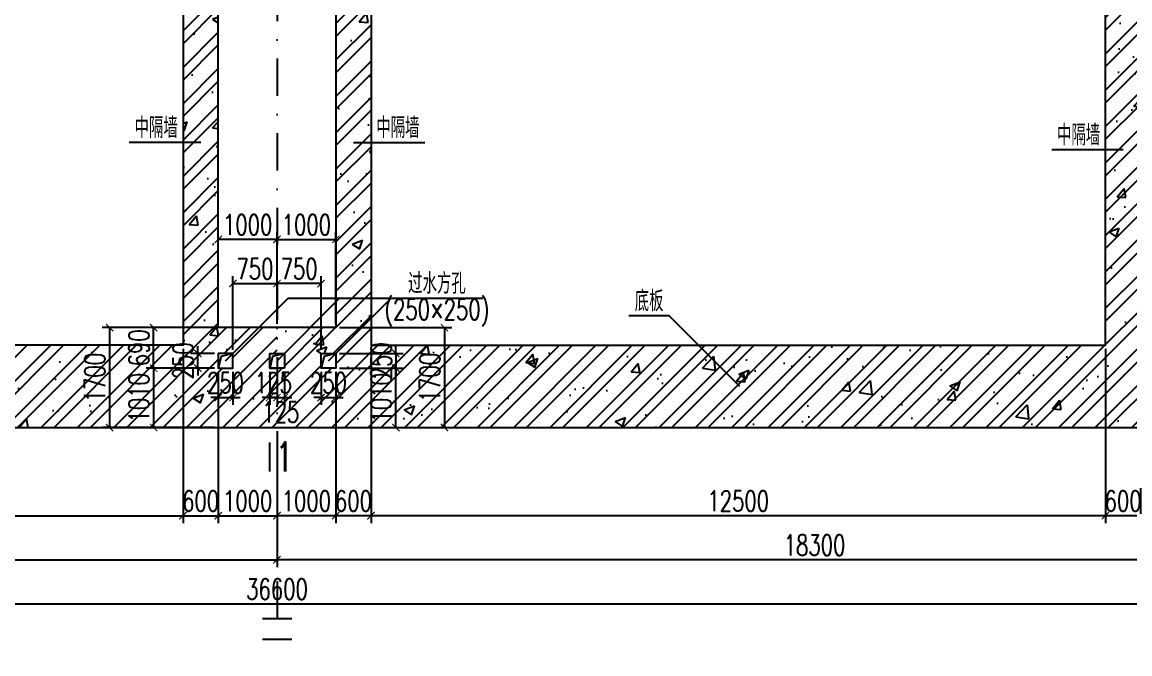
# Model space of a CAD drawing. Extents: x 319019 to 378719, y 703710 to 745710.
# Drawn here: x 345281 to 364135, y 723960 to 734706 of the extents above; entities that cross this region are included whole.
import ezdxf

# ---------------------------------------------------------------- set-up
doc = ezdxf.new("R2010")
doc.units = 0
doc.header["$LTSCALE"] = 50
doc.header["$MEASUREMENT"] = 0
doc.linetypes.add('DASHDOT', pattern=[25.4, 12.7, -6.35, 0, -6.35])
doc.layers.get('0').update_dxf_attribs({"linetype": 'CONTINUOUS'})
doc.layers.get('Defpoints').update_dxf_attribs({"linetype": 'CONTINUOUS'})
for name, color, linetype in [('01 标  注', 1, 'CONTINUOUS'), ('01 轴  线', 1, 'DASHDOT'), ('02 结  构', 5, 'CONTINUOUS'), ('zxz 01 标  注', 1, 'CONTINUOUS'), ('zxz 02 结  构', 5, 'CONTINUOUS'), ('填充', 8, 'CONTINUOUS')]:
    doc.layers.add(name, color=color, linetype=linetype)
doc.styles.get("Standard").update_dxf_attribs({"font": 'txt1.shx', "width": 0.7, "bigfont": 'hztxt.shx'})
doc.dimstyles.new('1：100', dxfattribs={"dimscale": 100, "dimtxt": 3.5, "dimasz": 1.25, "dimexe": 1.25, "dimexo": 0.625, "dimgap": 0.75, "dimtad": 1, "dimdsep": 46, "dimtxsty": 'Standard', "dimblk": 'ARCHTICK', "dimcen": 2.5, "dimclrt": 256, "dimadec": 0, "dimazin": 0, "dimtfac": 1, "dimtix": 1, "dimtmove": 0, "dimatfit": 3, "dimfxl": 0, "dimarcsym": 0})

# ---------------------------------------------------------------- blocks, each defined once
blk = doc.blocks.new('_ArchTick')
at = {"color": 0, "linetype": 'ByBlock', "const_width": 0.15}
blk.add_lwpolyline([(-0.5, -0.5), (0.5, 0.5)], dxfattribs=at)
blk = doc.blocks.new('*D121')
at = {"layer": '01 标  注', "color": 0, "lineweight": -2}
for p, q in [((335519, 729147), (335519, 726185)), ((348019, 729147), (348019, 726185)), ((335519, 726310), (348019, 726310))]:
    blk.add_line(p, q, dxfattribs=at)
at = {"layer": 'Defpoints', "color": 0}
for p in [(335519, 729210), (348019, 729210), (348019, 726310)]:
    blk.add_point(p, dxfattribs=at)
at = {"layer": '01 标  注', "color": 0, "lineweight": -2, "xscale": 125, "yscale": 125, "zscale": 125, "rotation": 180}
blk.add_blockref('_ArchTick', (335519, 726310), dxfattribs=at)
at = {"layer": '01 标  注', "color": 0, "lineweight": -2, "xscale": 125, "yscale": 125, "zscale": 125}
blk.add_blockref('_ArchTick', (348019, 726310), dxfattribs=at)
at = {"layer": '01 标  注', "insert": (341769, 726560), "char_height": 350, "attachment_point": 5}
blk.add_mtext('12500', dxfattribs=at)
blk = doc.blocks.new('*D122')
at = {"layer": '01 标  注', "color": 0, "lineweight": -2}
for p, q in [((348019, 729147), (348019, 726185)), ((348619, 728757), (348619, 726185)), ((348019, 726310), (348619, 726310))]:
    blk.add_line(p, q, dxfattribs=at)
at = {"layer": 'Defpoints', "color": 0}
for p in [(348019, 729210), (348619, 728820), (348619, 726310)]:
    blk.add_point(p, dxfattribs=at)
at = {"layer": '01 标  注', "color": 0, "lineweight": -2, "xscale": 125, "yscale": 125, "zscale": 125, "rotation": 180}
blk.add_blockref('_ArchTick', (348019, 726310), dxfattribs=at)
at = {"layer": '01 标  注', "color": 0, "lineweight": -2, "xscale": 125, "yscale": 125, "zscale": 125}
blk.add_blockref('_ArchTick', (348619, 726310), dxfattribs=at)
at = {"layer": '01 标  注', "insert": (348319, 726560), "char_height": 350, "attachment_point": 5}
blk.add_mtext('600', dxfattribs=at)
blk = doc.blocks.new('*D123')
at = {"layer": '01 标  注', "color": 0, "lineweight": -2}
for p, q in [((348619, 728757), (348619, 726185)), ((349619, 727747), (349619, 726185)), ((348619, 726310), (349619, 726310))]:
    blk.add_line(p, q, dxfattribs=at)
at = {"layer": 'Defpoints', "color": 0}
for p in [(348619, 728820), (349619, 727810), (349619, 726310)]:
    blk.add_point(p, dxfattribs=at)
at = {"layer": '01 标  注', "color": 0, "lineweight": -2, "xscale": 125, "yscale": 125, "zscale": 125, "rotation": 180}
blk.add_blockref('_ArchTick', (348619, 726310), dxfattribs=at)
at = {"layer": '01 标  注', "color": 0, "lineweight": -2, "xscale": 125, "yscale": 125, "zscale": 125}
blk.add_blockref('_ArchTick', (349619, 726310), dxfattribs=at)
at = {"layer": '01 标  注', "insert": (349119, 726560), "char_height": 350, "attachment_point": 5}
blk.add_mtext('1000', dxfattribs=at)
blk = doc.blocks.new('*D86')
at = {"layer": '01 标  注', "color": 0, "lineweight": -2}
for p, q in [((331319, 728347), (331319, 724685)), ((367919, 727901), (367919, 724685)), ((331319, 724810), (367919, 724810))]:
    blk.add_line(p, q, dxfattribs=at)
at = {"layer": 'Defpoints', "color": 0}
for p in [(331319, 728410), (367919, 727963), (367919, 724810)]:
    blk.add_point(p, dxfattribs=at)
at = {"layer": '01 标  注', "color": 0, "lineweight": -2, "xscale": 125, "yscale": 125, "zscale": 125, "rotation": 180}
blk.add_blockref('_ArchTick', (331319, 724810), dxfattribs=at)
at = {"layer": '01 标  注', "color": 0, "lineweight": -2, "xscale": 125, "yscale": 125, "zscale": 125}
blk.add_blockref('_ArchTick', (367919, 724810), dxfattribs=at)
at = {"layer": '01 标  注', "insert": (349619, 725060), "char_height": 350, "attachment_point": 5}
blk.add_mtext('36600', dxfattribs=at)
blk = doc.blocks.new('*D129')
at = {"layer": '01 标  注', "color": 0, "lineweight": -2}
for p, q in [((363719, 729147), (363719, 726185)), ((364319, 729147), (364319, 726185)), ((364319, 726310), (363719, 726310))]:
    blk.add_line(p, q, dxfattribs=at)
at = {"layer": 'Defpoints', "color": 0}
for p in [(363719, 729210), (364319, 729210), (363719, 726310)]:
    blk.add_point(p, dxfattribs=at)
at = {"layer": '01 标  注', "color": 0, "lineweight": -2, "xscale": 125, "yscale": 125, "zscale": 125, "rotation": 180}
blk.add_blockref('_ArchTick', (363719, 726310), dxfattribs=at)
at = {"layer": '01 标  注', "color": 0, "lineweight": -2, "xscale": 125, "yscale": 125, "zscale": 125}
blk.add_blockref('_ArchTick', (364319, 726310), dxfattribs=at)
at = {"layer": '01 标  注', "insert": (364019, 726560), "char_height": 350, "attachment_point": 5}
blk.add_mtext('600', dxfattribs=at)
blk = doc.blocks.new('*D94')
at = {"layer": '01 标  注', "color": 0, "lineweight": -2}
for p, q in [((367919, 728347), (367919, 725435)), ((349619, 727747), (349619, 725435)), ((367919, 725560), (349619, 725560))]:
    blk.add_line(p, q, dxfattribs=at)
at = {"layer": 'Defpoints', "color": 0}
for p in [(367919, 728410), (349619, 727810), (349619, 725560)]:
    blk.add_point(p, dxfattribs=at)
at = {"layer": '01 标  注', "color": 0, "lineweight": -2, "xscale": 125, "yscale": 125, "zscale": 125, "rotation": 180}
blk.add_blockref('_ArchTick', (349619, 725560), dxfattribs=at)
at = {"layer": '01 标  注', "color": 0, "lineweight": -2, "xscale": 125, "yscale": 125, "zscale": 125}
blk.add_blockref('_ArchTick', (367919, 725560), dxfattribs=at)
at = {"layer": '01 标  注', "insert": (358769, 725810), "char_height": 350, "attachment_point": 5}
blk.add_mtext('18300', dxfattribs=at)
blk = doc.blocks.new('*D98')
at = {"layer": '01 标  注', "color": 0, "lineweight": -2}
for p, q in [((331319, 728347), (331319, 725435)), ((349619, 727747), (349619, 725435)), ((331319, 725560), (349619, 725560))]:
    blk.add_line(p, q, dxfattribs=at)
at = {"layer": 'Defpoints', "color": 0}
for p in [(331319, 728410), (349619, 727810), (349619, 725560)]:
    blk.add_point(p, dxfattribs=at)
at = {"layer": '01 标  注', "color": 0, "lineweight": -2, "xscale": 125, "yscale": 125, "zscale": 125, "rotation": 180}
blk.add_blockref('_ArchTick', (331319, 725560), dxfattribs=at)
at = {"layer": '01 标  注', "color": 0, "lineweight": -2, "xscale": 125, "yscale": 125, "zscale": 125}
blk.add_blockref('_ArchTick', (349619, 725560), dxfattribs=at)
at = {"layer": '01 标  注', "insert": (340469, 725810), "char_height": 350, "attachment_point": 5}
blk.add_mtext('18300', dxfattribs=at)
blk = doc.blocks.new('*D133')
at = {"layer": '01 标  注', "color": 0, "lineweight": -2}
for p, q in [((348269, 729070), (348269, 729195)), ((348557, 729070), (348144, 729070)), ((348269, 728820), (348269, 729070)), ((348557, 728820), (348144, 728820)), ((348269, 728820), (348269, 728695))]:
    blk.add_line(p, q, dxfattribs=at)
at = {"layer": 'Defpoints', "color": 0}
for p in [(348269, 729070), (348619, 729070), (348619, 728820)]:
    blk.add_point(p, dxfattribs=at)
at = {"layer": '01 标  注', "color": 0, "lineweight": -2, "xscale": 125, "yscale": 125, "zscale": 125}
for p, rotation in [((348269, 729070), 270), ((348269, 728820), 90)]:
    blk.add_blockref('_ArchTick', p, dxfattribs=dict(at, rotation=rotation))
at = {"layer": '01 标  注', "insert": (348019, 728945), "char_height": 350, "attachment_point": 5, "rotation": 90}
blk.add_mtext('250', dxfattribs=at)
blk = doc.blocks.new('*D134')
at = {"layer": '01 标  注', "color": 0, "lineweight": -2}
for p, q in [((351642, 729070), (351642, 729195)), ((350682, 729070), (351767, 729070)), ((351642, 729070), (351642, 728820)), ((350682, 728820), (351767, 728820)), ((351642, 728820), (351642, 728695))]:
    blk.add_line(p, q, dxfattribs=at)
at = {"layer": 'Defpoints', "color": 0}
for p in [(350619, 729070), (350619, 728820), (351642, 728820)]:
    blk.add_point(p, dxfattribs=at)
at = {"layer": '01 标  注', "color": 0, "lineweight": -2, "xscale": 125, "yscale": 125, "zscale": 125}
for p, rotation in [((351642, 729070), 270), ((351642, 728820), 90)]:
    blk.add_blockref('_ArchTick', p, dxfattribs=dict(at, rotation=rotation))
at = {"layer": '01 标  注', "insert": (351392, 728945), "char_height": 350, "attachment_point": 5, "rotation": 90}
blk.add_mtext('250', dxfattribs=at)
blk = doc.blocks.new('*D135')
at = {"layer": '01 标  注', "color": 0, "lineweight": -2}
for p, q in [((348619, 728757), (348619, 728195)), ((348869, 728757), (348869, 728195)), ((348619, 728320), (348494, 728320)), ((348619, 728320), (348869, 728320)), ((348869, 728320), (348994, 728320))]:
    blk.add_line(p, q, dxfattribs=at)
at = {"layer": 'Defpoints', "color": 0}
for p in [(348619, 728820), (348869, 728820), (348869, 728320)]:
    blk.add_point(p, dxfattribs=at)
at = {"layer": '01 标  注', "color": 0, "lineweight": -2, "xscale": 125, "yscale": 125, "zscale": 125}
blk.add_blockref('_ArchTick', (348619, 728320), dxfattribs=at)
at = {"layer": '01 标  注', "color": 0, "lineweight": -2, "xscale": 125, "yscale": 125, "zscale": 125, "rotation": 180}
blk.add_blockref('_ArchTick', (348869, 728320), dxfattribs=at)
at = {"layer": '01 标  注', "insert": (348744, 728570), "char_height": 350, "attachment_point": 5}
blk.add_mtext('250', dxfattribs=at)
blk = doc.blocks.new('*D136')
at = {"layer": '01 标  注', "color": 0, "lineweight": -2}
for p, q in [((349494, 728757), (349494, 728195)), ((349619, 728757), (349619, 728195)), ((349494, 728320), (349369, 728320)), ((349494, 728320), (349619, 728320)), ((349619, 728320), (349744, 728320))]:
    blk.add_line(p, q, dxfattribs=at)
at = {"layer": 'Defpoints', "color": 0}
for p in [(349494, 728820), (349619, 728820), (349619, 728320)]:
    blk.add_point(p, dxfattribs=at)
at = {"layer": '01 标  注', "color": 0, "lineweight": -2, "xscale": 125, "yscale": 125, "zscale": 125}
blk.add_blockref('_ArchTick', (349494, 728320), dxfattribs=at)
at = {"layer": '01 标  注', "color": 0, "lineweight": -2, "xscale": 125, "yscale": 125, "zscale": 125, "rotation": 180}
blk.add_blockref('_ArchTick', (349619, 728320), dxfattribs=at)
at = {"layer": '01 标  注', "insert": (349557, 728570), "char_height": 350, "attachment_point": 5}
blk.add_mtext('125', dxfattribs=at)
blk = doc.blocks.new('*D137')
at = {"layer": '01 标  注', "color": 0, "lineweight": -2}
for p, q in [((350369, 728757), (350369, 728195)), ((350619, 728757), (350619, 728195)), ((350369, 728320), (350244, 728320)), ((350369, 728320), (350619, 728320)), ((350619, 728320), (350744, 728320))]:
    blk.add_line(p, q, dxfattribs=at)
at = {"layer": 'Defpoints', "color": 0}
for p in [(350369, 728820), (350619, 728820), (350619, 728320)]:
    blk.add_point(p, dxfattribs=at)
at = {"layer": '01 标  注', "color": 0, "lineweight": -2, "xscale": 125, "yscale": 125, "zscale": 125}
blk.add_blockref('_ArchTick', (350369, 728320), dxfattribs=at)
at = {"layer": '01 标  注', "color": 0, "lineweight": -2, "xscale": 125, "yscale": 125, "zscale": 125, "rotation": 180}
blk.add_blockref('_ArchTick', (350619, 728320), dxfattribs=at)
at = {"layer": '01 标  注', "insert": (350494, 728570), "char_height": 350, "attachment_point": 5}
blk.add_mtext('250', dxfattribs=at)
blk = doc.blocks.new('*D138')
at = {"layer": 'Defpoints', "color": 0}
for p in [(349619, 728820), (349744, 728820), (349744, 728320)]:
    blk.add_point(p, dxfattribs=at)
at = {"layer": 'zxz 01 标  注', "color": 0, "lineweight": -2}
for p, q in [((349619, 728757), (349619, 728195)), ((349744, 728757), (349744, 728195)), ((349619, 728320), (349494, 728320)), ((349619, 728320), (349744, 728320)), ((349744, 728320), (349869, 728320))]:
    blk.add_line(p, q, dxfattribs=at)
at = {"layer": 'zxz 01 标  注', "color": 0, "lineweight": -2, "xscale": 125, "yscale": 125, "zscale": 125}
blk.add_blockref('_ArchTick', (349619, 728320), dxfattribs=at)
at = {"layer": 'zxz 01 标  注', "color": 0, "lineweight": -2, "xscale": 125, "yscale": 125, "zscale": 125, "rotation": 180}
blk.add_blockref('_ArchTick', (349744, 728320), dxfattribs=at)
at = {"layer": 'zxz 01 标  注', "insert": (349682, 728070), "char_height": 350, "attachment_point": 5}
blk.add_mtext('125', dxfattribs=at)
blk = doc.blocks.new('*D139')
at = {"layer": '01 标  注', "color": 0, "lineweight": -2}
for p, q in [((348557, 729510), (346644, 729510)), ((346769, 729510), (346769, 727810)), ((347957, 727810), (346644, 727810))]:
    blk.add_line(p, q, dxfattribs=at)
at = {"layer": 'Defpoints', "color": 0}
for p in [(348619, 729510), (346769, 727810), (348019, 727810)]:
    blk.add_point(p, dxfattribs=at)
at = {"layer": '01 标  注', "color": 0, "lineweight": -2, "xscale": 125, "yscale": 125, "zscale": 125}
for p, rotation in [((346769, 729510), 90), ((346769, 727810), 270)]:
    blk.add_blockref('_ArchTick', p, dxfattribs=dict(at, rotation=rotation))
at = {"layer": '01 标  注', "insert": (346519, 728660), "char_height": 350, "attachment_point": 5, "rotation": 90}
blk.add_mtext('1700', dxfattribs=at)
blk = doc.blocks.new('*D141')
at = {"layer": '01 标  注', "color": 0, "lineweight": -2}
for p, q in [((350682, 728820), (351767, 728820)), ((351642, 727810), (351642, 728820)), ((350682, 727810), (351767, 727810))]:
    blk.add_line(p, q, dxfattribs=at)
at = {"layer": 'Defpoints', "color": 0}
for p in [(350619, 728820), (351642, 728820), (350619, 727810)]:
    blk.add_point(p, dxfattribs=at)
at = {"layer": '01 标  注', "color": 0, "lineweight": -2, "xscale": 125, "yscale": 125, "zscale": 125}
for p, rotation in [((351642, 728820), 90), ((351642, 727810), 270)]:
    blk.add_blockref('_ArchTick', p, dxfattribs=dict(at, rotation=rotation))
at = {"layer": '01 标  注', "insert": (351392, 728315), "char_height": 350, "attachment_point": 5, "rotation": 90}
blk.add_mtext('1010', dxfattribs=at)
blk = doc.blocks.new('*D142')
at = {"layer": '01 标  注', "color": 0, "lineweight": -2}
for p, q in [((348557, 728820), (347394, 728820)), ((347519, 728820), (347519, 727810)), ((348557, 727810), (347394, 727810))]:
    blk.add_line(p, q, dxfattribs=at)
at = {"layer": 'Defpoints', "color": 0}
for p in [(348619, 728820), (347519, 727810), (348619, 727810)]:
    blk.add_point(p, dxfattribs=at)
at = {"layer": '01 标  注', "color": 0, "lineweight": -2, "xscale": 125, "yscale": 125, "zscale": 125}
for p, rotation in [((347519, 728820), 90), ((347519, 727810), 270)]:
    blk.add_blockref('_ArchTick', p, dxfattribs=dict(at, rotation=rotation))
at = {"layer": '01 标  注', "insert": (347269, 728315), "char_height": 350, "attachment_point": 5, "rotation": 90}
blk.add_mtext('1010', dxfattribs=at)
blk = doc.blocks.new('*D143')
at = {"layer": '01 标  注', "color": 0, "lineweight": -2}
for p, q in [((348557, 729510), (347394, 729510)), ((347519, 728820), (347519, 729510)), ((348557, 728820), (347394, 728820))]:
    blk.add_line(p, q, dxfattribs=at)
at = {"layer": 'Defpoints', "color": 0}
for p in [(347519, 729510), (348619, 729510), (348619, 728820)]:
    blk.add_point(p, dxfattribs=at)
at = {"layer": '01 标  注', "color": 0, "lineweight": -2, "xscale": 125, "yscale": 125, "zscale": 125}
for p, rotation in [((347519, 729510), 90), ((347519, 728820), 270)]:
    blk.add_blockref('_ArchTick', p, dxfattribs=dict(at, rotation=rotation))
at = {"layer": '01 标  注', "insert": (347269, 729165), "char_height": 350, "attachment_point": 5, "rotation": 90}
blk.add_mtext('690', dxfattribs=at)
blk = doc.blocks.new('*D144')
at = {"layer": '01 标  注', "color": 0, "lineweight": -2}
for p, q in [((348619, 729572), (348619, 731135)), ((349619, 731010), (348619, 731010)), ((349619, 729572), (349619, 731135))]:
    blk.add_line(p, q, dxfattribs=at)
at = {"layer": 'Defpoints', "color": 0}
for p in [(348619, 731010), (348619, 729510), (349619, 729510)]:
    blk.add_point(p, dxfattribs=at)
at = {"layer": '01 标  注', "color": 0, "lineweight": -2, "xscale": 125, "yscale": 125, "zscale": 125, "rotation": 180}
blk.add_blockref('_ArchTick', (348619, 731010), dxfattribs=at)
at = {"layer": '01 标  注', "color": 0, "lineweight": -2, "xscale": 125, "yscale": 125, "zscale": 125}
blk.add_blockref('_ArchTick', (349619, 731010), dxfattribs=at)
at = {"layer": '01 标  注', "insert": (349119, 731260), "char_height": 350, "attachment_point": 5}
blk.add_mtext('1000', dxfattribs=at)
blk = doc.blocks.new('*D145')
at = {"layer": '01 标  注', "color": 0, "lineweight": -2}
for p, q in [((349619, 729572), (349619, 731135)), ((349619, 731010), (350619, 731010)), ((350619, 729572), (350619, 731135))]:
    blk.add_line(p, q, dxfattribs=at)
at = {"layer": 'Defpoints', "color": 0}
for p in [(350619, 731010), (349619, 729510), (350619, 729510)]:
    blk.add_point(p, dxfattribs=at)
at = {"layer": '01 标  注', "color": 0, "lineweight": -2, "xscale": 125, "yscale": 125, "zscale": 125, "rotation": 180}
blk.add_blockref('_ArchTick', (349619, 731010), dxfattribs=at)
at = {"layer": '01 标  注', "color": 0, "lineweight": -2, "xscale": 125, "yscale": 125, "zscale": 125}
blk.add_blockref('_ArchTick', (350619, 731010), dxfattribs=at)
at = {"layer": '01 标  注', "insert": (350119, 731260), "char_height": 350, "attachment_point": 5}
blk.add_mtext('1000', dxfattribs=at)
blk = doc.blocks.new('*D146')
at = {"layer": '01 标  注', "color": 0, "lineweight": -2}
for p, q in [((348869, 729132), (348869, 730385)), ((348869, 730260), (349619, 730260)), ((349619, 729572), (349619, 730385))]:
    blk.add_line(p, q, dxfattribs=at)
at = {"layer": 'Defpoints', "color": 0}
for p in [(349619, 730260), (349619, 729510), (348869, 729070)]:
    blk.add_point(p, dxfattribs=at)
at = {"layer": '01 标  注', "color": 0, "lineweight": -2, "xscale": 125, "yscale": 125, "zscale": 125, "rotation": 180}
blk.add_blockref('_ArchTick', (348869, 730260), dxfattribs=at)
at = {"layer": '01 标  注', "color": 0, "lineweight": -2, "xscale": 125, "yscale": 125, "zscale": 125}
blk.add_blockref('_ArchTick', (349619, 730260), dxfattribs=at)
at = {"layer": '01 标  注', "insert": (349244, 730510), "char_height": 350, "attachment_point": 5}
blk.add_mtext('750', dxfattribs=at)
blk = doc.blocks.new('*D147')
at = {"layer": '01 标  注', "color": 0, "lineweight": -2}
for p, q in [((349619, 729572), (349619, 730385)), ((350369, 730260), (349619, 730260)), ((350369, 729132), (350369, 730385))]:
    blk.add_line(p, q, dxfattribs=at)
at = {"layer": 'Defpoints', "color": 0}
for p in [(349619, 730260), (349619, 729510), (350369, 729070)]:
    blk.add_point(p, dxfattribs=at)
at = {"layer": '01 标  注', "color": 0, "lineweight": -2, "xscale": 125, "yscale": 125, "zscale": 125, "rotation": 180}
blk.add_blockref('_ArchTick', (349619, 730260), dxfattribs=at)
at = {"layer": '01 标  注', "color": 0, "lineweight": -2, "xscale": 125, "yscale": 125, "zscale": 125}
blk.add_blockref('_ArchTick', (350369, 730260), dxfattribs=at)
at = {"layer": '01 标  注', "insert": (349994, 730510), "char_height": 350, "attachment_point": 5}
blk.add_mtext('750', dxfattribs=at)
blk = doc.blocks.new('*D161')
at = {"layer": '01 标  注', "color": 0, "lineweight": -2}
for p, q in [((350682, 729510), (352594, 729510)), ((352469, 729510), (352469, 727810)), ((351282, 727810), (352594, 727810))]:
    blk.add_line(p, q, dxfattribs=at)
at = {"layer": 'Defpoints', "color": 0}
for p in [(350619, 729510), (351219, 727810), (352469, 727810)]:
    blk.add_point(p, dxfattribs=at)
at = {"layer": '01 标  注', "color": 0, "lineweight": -2, "xscale": 125, "yscale": 125, "zscale": 125}
for p, rotation in [((352469, 729510), 90), ((352469, 727810), 270)]:
    blk.add_blockref('_ArchTick', p, dxfattribs=dict(at, rotation=rotation))
at = {"layer": '01 标  注', "insert": (352219, 728660), "char_height": 350, "attachment_point": 5, "rotation": 90}
blk.add_mtext('1700', dxfattribs=at)
blk = doc.blocks.new('*D162')
at = {"layer": '01 标  注', "color": 0, "lineweight": -2}
for p, q in [((351219, 729147), (351219, 726185)), ((363719, 729147), (363719, 726185)), ((363719, 726310), (351219, 726310))]:
    blk.add_line(p, q, dxfattribs=at)
at = {"layer": 'Defpoints', "color": 0}
for p in [(351219, 729210), (363719, 729210), (351219, 726310)]:
    blk.add_point(p, dxfattribs=at)
at = {"layer": '01 标  注', "color": 0, "lineweight": -2, "xscale": 125, "yscale": 125, "zscale": 125, "rotation": 180}
blk.add_blockref('_ArchTick', (351219, 726310), dxfattribs=at)
at = {"layer": '01 标  注', "color": 0, "lineweight": -2, "xscale": 125, "yscale": 125, "zscale": 125}
blk.add_blockref('_ArchTick', (363719, 726310), dxfattribs=at)
at = {"layer": '01 标  注', "insert": (357469, 726560), "char_height": 350, "attachment_point": 5}
blk.add_mtext('12500', dxfattribs=at)
blk = doc.blocks.new('*D163')
at = {"layer": '01 标  注', "color": 0, "lineweight": -2}
for p, q in [((351219, 729147), (351219, 726185)), ((350619, 728757), (350619, 726185)), ((351219, 726310), (350619, 726310))]:
    blk.add_line(p, q, dxfattribs=at)
at = {"layer": 'Defpoints', "color": 0}
for p in [(351219, 729210), (350619, 728820), (350619, 726310)]:
    blk.add_point(p, dxfattribs=at)
at = {"layer": '01 标  注', "color": 0, "lineweight": -2, "xscale": 125, "yscale": 125, "zscale": 125, "rotation": 180}
blk.add_blockref('_ArchTick', (350619, 726310), dxfattribs=at)
at = {"layer": '01 标  注', "color": 0, "lineweight": -2, "xscale": 125, "yscale": 125, "zscale": 125}
blk.add_blockref('_ArchTick', (351219, 726310), dxfattribs=at)
at = {"layer": '01 标  注', "insert": (350919, 726560), "char_height": 350, "attachment_point": 5}
blk.add_mtext('600', dxfattribs=at)
blk = doc.blocks.new('*D164')
at = {"layer": '01 标  注', "color": 0, "lineweight": -2}
for p, q in [((350619, 728757), (350619, 726185)), ((349619, 727747), (349619, 726185)), ((350619, 726310), (349619, 726310))]:
    blk.add_line(p, q, dxfattribs=at)
at = {"layer": 'Defpoints', "color": 0}
for p in [(350619, 728820), (349619, 727810), (349619, 726310)]:
    blk.add_point(p, dxfattribs=at)
at = {"layer": '01 标  注', "color": 0, "lineweight": -2, "xscale": 125, "yscale": 125, "zscale": 125, "rotation": 180}
blk.add_blockref('_ArchTick', (349619, 726310), dxfattribs=at)
at = {"layer": '01 标  注', "color": 0, "lineweight": -2, "xscale": 125, "yscale": 125, "zscale": 125}
blk.add_blockref('_ArchTick', (350619, 726310), dxfattribs=at)
at = {"layer": '01 标  注', "insert": (350119, 726560), "char_height": 350, "attachment_point": 5}
blk.add_mtext('1000', dxfattribs=at)

msp = doc.modelspace()

# ---------------------------------------------------------------- hatches: boundary and pattern name
at = {"layer": '填充'}
h = msp.add_hatch(dxfattribs=at)
h.set_pattern_fill('STEEL', color=256, scale=3500, style=0)
h.set_pattern_definition([(45, (-118.34, -500), (-309.35922, 309.35922), []), (45, (-118.34, -281.25), (-309.35922, 309.35922), [])])
h.paths.add_polyline_path([(349619.5, 737459.674), (349619.5, 736109.674), (350119.5, 736109.674), (350619.5, 735609.674), (350619.5, 730009.674), (351219.5, 730009.674), (351219.5, 735609.674), (352719.5, 736109.674), (362219.5, 736109.674), (363719.5, 735609.674), (363719.5, 729209.674), (351219.5, 729209.674), (351219.5, 729669.674), (350619.5, 729069.674), (350619.5, 728819.674), (350369.5, 728819.674), (350369.5, 729069.674), (350619.5, 729069.674), (351219.5, 729669.674), (351219.5, 730009.674), (350684.5, 730009.674), (350619.5, 729944.674), (350619.5, 729509.674), (350184.5, 729509.674), (349744.5, 729069.674), (349744.5, 728819.674), (349619.5, 728819.674), (349619.5, 727809.674), (367319.5, 727809.674), (367919.5, 728409.674), (367919.5, 736859.674), (367319.5, 737459.674)])
h.paths.add_polyline_path([(366419.5, 736109.674), (366919.5, 735609.674), (366919.5, 729709.674), (366419.5, 729209.674), (364319.5, 729209.674), (364319.5, 736109.674)], flags=16)
h.paths.add_polyline_path([(331919.5, 737459.674), (331319.5, 736859.674), (331319.5, 728409.674), (331919.5, 727809.674), (349619.5, 727809.674), (349619.5, 728819.674), (349494.5, 728819.674), (349494.5, 729069.674), (349619.5, 729069.674), (349619.5, 729509.674), (349309.5, 729509.674), (348869.5, 729069.674), (348869.5, 728819.674), (348619.5, 728819.674), (348619.5, 729069.674), (348869.5, 729069.674), (349309.5, 729509.674), (348619.5, 729509.674), (348619.5, 735609.674), (349119.5, 736109.674), (349619.5, 736109.674), (349619.5, 737459.674)])
h.paths.add_polyline_path([(346519.5, 736109.674), (348019.5, 735609.674), (348019.5, 729209.674), (335519.5, 729209.674), (335519.5, 735609.674), (337019.5, 736109.674)], flags=16)
h.paths.add_polyline_path([(334919.5, 736109.674), (334919.5, 729209.674), (332819.5, 729209.674), (332319.5, 729709.674), (332319.5, 735609.674), (332819.5, 736109.674)], flags=16)
h.paths.add_polyline_path([(366373.105, 735622.174), (366965.895, 735622.174), (366965.895, 735097.174), (366373.105, 735097.174)], flags=24)
h.paths.add_polyline_path([(365657, 735563.279), (365657, 736156.069), (366182, 736156.069), (366182, 735563.279)], flags=24)
h.paths.add_polyline_path([(366373.105, 730472.174), (366965.895, 730472.174), (366965.895, 729947.174), (366373.105, 729947.174)], flags=24)
h.paths.add_polyline_path([(365657, 729163.279), (365657, 729756.069), (366182, 729756.069), (366182, 729163.279)], flags=24)
h.paths.add_polyline_path([(350582, 735563.279), (350582, 736156.069), (351107, 736156.069), (351107, 735563.279)], flags=25)
h.paths.add_polyline_path([(351130, 728648.279), (351130, 729241.069), (351655, 729241.069), (351655, 728648.279)], flags=24)
h.paths.add_polyline_path([(349272.211, 728832.174), (349841.789, 728832.174), (349841.789, 728307.174), (349272.211, 728307.174)], flags=9)
h.paths.add_polyline_path([(350198.105, 728832.174), (350790.895, 728832.174), (350790.895, 728307.174), (350198.105, 728307.174)], flags=24)
h.paths.add_polyline_path([(349397.211, 728332.174), (349966.789, 728332.174), (349966.789, 727807.174), (349397.211, 727807.174)], flags=9)
h.paths.add_polyline_path([(351130, 727952.516), (351130, 728676.832), (351655, 728676.832), (351655, 727952.516)], flags=24)
h.paths.add_polyline_path([(332273.105, 735622.174), (332865.895, 735622.174), (332865.895, 735097.174), (332273.105, 735097.174)], flags=24)
h.paths.add_polyline_path([(332807, 735563.279), (332807, 736156.069), (333332, 736156.069), (333332, 735563.279)], flags=24)
h.paths.add_polyline_path([(335907.342, 735622.174), (336631.658, 735622.174), (336631.658, 735097.174), (335907.342, 735097.174)], flags=8)
h.paths.add_polyline_path([(337007, 735563.279), (337007, 736156.069), (337532, 736156.069), (337532, 735563.279)], flags=24)
h.paths.add_polyline_path([(346907.342, 735622.174), (347631.658, 735622.174), (347631.658, 735097.174), (346907.342, 735097.174)], flags=8)
h.paths.add_polyline_path([(345632, 735563.279), (345632, 736156.069), (346157, 736156.069), (346157, 735563.279)], flags=24)
h.paths.add_polyline_path([(332273.105, 730472.174), (332865.895, 730472.174), (332865.895, 729947.174), (332273.105, 729947.174)], flags=24)
h.paths.add_polyline_path([(332807, 729163.279), (332807, 729756.069), (333332, 729756.069), (333332, 729163.279)], flags=24)
h.paths.add_polyline_path([(347757, 735563.279), (347757, 736156.069), (348282, 736156.069), (348282, 735563.279)], flags=24)
h.paths.add_polyline_path([(347757, 728648.279), (347757, 729241.069), (348282, 729241.069), (348282, 728648.279)], flags=24)
h.paths.add_polyline_path([(348448.105, 728832.174), (349040.895, 728832.174), (349040.895, 728307.174), (348448.105, 728307.174)], flags=24)
h.paths.add_polyline_path([(346257, 728297.516), (346257, 729021.832), (346782, 729021.832), (346782, 728297.516)], flags=24)
h.paths.add_polyline_path([(347007, 727952.516), (347007, 728676.832), (347532, 728676.832), (347532, 727952.516)], flags=24)
h.paths.add_polyline_path([(347007, 728872.148), (347007, 729457.2), (347532, 729457.2), (347532, 728872.148)], flags=24)
h.paths.add_polyline_path([(342971.738, 730222.174), (343602.013, 730222.174), (343602.013, 729697.174), (342971.738, 729697.174)], flags=8)
h.paths.add_polyline_path([(342973.667, 735622.174), (343600.084, 735622.174), (343600.084, 735097.174), (342973.667, 735097.174)], flags=8)
h.paths.add_polyline_path([(347134.349, 733172.174), (347990.333, 733172.174), (347990.333, 732647.174), (347134.349, 732647.174)], flags=8)
h.paths.add_polyline_path([(335548.667, 733047.174), (336404.651, 733047.174), (336404.651, 732522.174), (335548.667, 732522.174)], flags=8)
h = msp.add_hatch(dxfattribs=at)
h.set_pattern_fill('AR-CONC', color=256, scale=250, style=0)
h.set_pattern_definition([(50, (-84968.3, -500), (1793.1505, -156.8803), [187.5, -2062.5]), (355, (-84968.3, -500), (-346.8783, 1880.4803), [150, -1650]), (100.4514, (-84818.9, -513), (1446.2735, 1723.599), [159.3505, -1752.8553]), (46.1842, (-84968.3, 0), (2668.1026, -413.7975), [281.25, -3093.75]), (96.6356, (-84746, -34.5), (2336.657, 2435.295), [239.026, -2629.2825]), (351.1842, (-84968.3, 0), (2336.655, 2435.2965), [225, -2475]), (21, (-84718.3, -125), (1492.2676, -1006.5472), [187.5, -2062.5]), (326, (-84718.3, -125), (608.2883, 1812.875), [150, -1650]), (71.4514, (-84594, -208.9), (2100.5566, 806.3262), [159.3505, -1752.8553]), (37.5, (-84968.34, -500), (30.39964, 832.23463), [0, -1630, 0, -1675, 0, -1656.25]), (7.5, (-84968.3, -500), (657.6738, 986.0293), [0, -955, 0, -1592.5, 0, -631.25]), (327.5, (-85525.84, -500), (1334.5561, -56.3872), [0, -625, 0, -1950, 0, -2587.5]), (317.5, (-85775.8, -500), (1457.9654, 250.2625), [0, -812.5, 0, -1295, 0, -1837.5])])
h.paths.add_polyline_path([(331919.5, 737459.674), (331319.5, 736859.674), (331319.5, 728409.674), (331919.5, 727809.674), (349619.5, 727809.674), (349619.5, 728819.674), (349494.5, 728819.674), (349494.5, 729069.674), (349619.5, 729069.674), (349619.5, 729509.674), (348619.5, 729509.674), (348619.5, 735609.674), (349119.5, 736109.674), (349619.5, 736109.674), (349619.5, 737459.674)])
h.paths.add_polyline_path([(346519.5, 736109.674), (348019.5, 735609.674), (348019.5, 729209.674), (335519.5, 729209.674), (335519.5, 735609.674), (337019.5, 736109.674)], flags=16)
h.paths.add_polyline_path([(334919.5, 736109.674), (334919.5, 729209.674), (332819.5, 729209.674), (332319.5, 729709.674), (332319.5, 735609.674), (332819.5, 736109.674)], flags=16)
h.paths.add_polyline_path([(348619.5, 729069.674), (348869.5, 729069.674), (348869.5, 728819.674), (348619.5, 728819.674)], flags=16)
h.paths.add_polyline_path([(348669.5, 729019.674), (348619.5, 728819.674), (348619.5, 729007.174)], flags=0)
h.paths.add_polyline_path([(349619.5, 737459.674), (349619.5, 736109.674), (350119.5, 736109.674), (350619.5, 735609.674), (350619.5, 729509.674), (349619.5, 729509.674), (349619.5, 729069.674), (349744.5, 729069.674), (349744.5, 728819.674), (349619.5, 728819.674), (349619.5, 727809.674), (367319.5, 727809.674), (367919.5, 728409.674), (367919.5, 736859.674), (367319.5, 737459.674)])
h.paths.add_polyline_path([(362219.5, 736109.674), (363719.5, 735609.674), (363719.5, 729209.674), (351219.5, 729209.674), (351219.5, 735609.674), (352719.5, 736109.674)], flags=16)
h.paths.add_polyline_path([(364319.5, 736109.674), (366419.5, 736109.674), (366919.5, 735609.674), (366919.5, 729709.674), (366419.5, 729209.674), (364319.5, 729209.674)], flags=16)
h.paths.add_polyline_path([(350619.5, 729069.674), (350619.5, 728819.674), (350369.5, 728819.674), (350369.5, 729069.674)], flags=0)
h.paths.add_polyline_path([(350619.5, 729069.674), (350619.5, 728819.674), (350369.5, 728819.674), (350419.5, 729019.674)], flags=16)
h.paths.add_polyline_path([(332273.105, 735622.174), (332865.895, 735622.174), (332865.895, 735097.174), (332273.105, 735097.174)], flags=24)
h.paths.add_polyline_path([(332807, 735563.279), (332807, 736156.069), (333332, 736156.069), (333332, 735563.279)], flags=24)
h.paths.add_polyline_path([(335907.342, 735622.174), (336631.658, 735622.174), (336631.658, 735097.174), (335907.342, 735097.174)], flags=8)
h.paths.add_polyline_path([(337007, 735563.279), (337007, 736156.069), (337532, 736156.069), (337532, 735563.279)], flags=24)
h.paths.add_polyline_path([(346907.342, 735622.174), (347631.658, 735622.174), (347631.658, 735097.174), (346907.342, 735097.174)], flags=8)
h.paths.add_polyline_path([(345632, 735563.279), (345632, 736156.069), (346157, 736156.069), (346157, 735563.279)], flags=24)
h.paths.add_polyline_path([(332273.105, 730472.174), (332865.895, 730472.174), (332865.895, 729947.174), (332273.105, 729947.174)], flags=24)
h.paths.add_polyline_path([(332807, 729163.279), (332807, 729756.069), (333332, 729756.069), (333332, 729163.279)], flags=24)
h.paths.add_polyline_path([(347757, 735563.279), (347757, 736156.069), (348282, 736156.069), (348282, 735563.279)], flags=24)
h.paths.add_polyline_path([(347757, 728648.279), (347757, 729241.069), (348282, 729241.069), (348282, 728648.279)], flags=24)
h.paths.add_polyline_path([(348448.105, 728832.174), (349040.895, 728832.174), (349040.895, 728307.174), (348448.105, 728307.174)], flags=24)
h.paths.add_polyline_path([(349272.211, 728832.174), (349841.789, 728832.174), (349841.789, 728307.174), (349272.211, 728307.174)], flags=9)
h.paths.add_polyline_path([(349397.211, 728332.174), (349966.789, 728332.174), (349966.789, 727807.174), (349397.211, 727807.174)], flags=9)
h.paths.add_polyline_path([(342971.738, 730222.174), (343602.013, 730222.174), (343602.013, 729697.174), (342971.738, 729697.174)], flags=8)
h.paths.add_polyline_path([(342973.667, 735622.174), (343600.084, 735622.174), (343600.084, 735097.174), (342973.667, 735097.174)], flags=8)
h.paths.add_polyline_path([(347134.349, 732922.174), (347990.333, 732922.174), (347990.333, 732397.174), (347134.349, 732397.174)], flags=8)
h.paths.add_polyline_path([(335548.667, 733047.174), (336404.651, 733047.174), (336404.651, 732522.174), (335548.667, 732522.174)], flags=8)
h.paths.add_polyline_path([(366373.105, 735622.174), (366965.895, 735622.174), (366965.895, 735097.174), (366373.105, 735097.174)], flags=24)
h.paths.add_polyline_path([(365657, 735563.279), (365657, 736156.069), (366182, 736156.069), (366182, 735563.279)], flags=24)
h.paths.add_polyline_path([(362607.342, 735622.174), (363331.658, 735622.174), (363331.658, 735097.174), (362607.342, 735097.174)], flags=8)
h.paths.add_polyline_path([(361207, 735563.279), (361207, 736156.069), (361732, 736156.069), (361732, 735563.279)], flags=24)
h.paths.add_polyline_path([(351607.342, 735622.174), (352331.658, 735622.174), (352331.658, 735097.174), (351607.342, 735097.174)], flags=8)
h.paths.add_polyline_path([(352707, 735563.279), (352707, 736156.069), (353232, 736156.069), (353232, 735563.279)], flags=24)
h.paths.add_polyline_path([(366373.105, 730472.174), (366965.895, 730472.174), (366965.895, 729947.174), (366373.105, 729947.174)], flags=24)
h.paths.add_polyline_path([(365657, 729163.279), (365657, 729756.069), (366182, 729756.069), (366182, 729163.279)], flags=24)
h.paths.add_polyline_path([(350582, 735563.279), (350582, 736156.069), (351107, 736156.069), (351107, 735563.279)], flags=25)
h.paths.add_polyline_path([(350957, 728648.279), (350957, 729241.069), (351482, 729241.069), (351482, 728648.279)], flags=24)
h.paths.add_polyline_path([(350198.105, 728832.174), (350790.895, 728832.174), (350790.895, 728307.174), (350198.105, 728307.174)], flags=24)
h.paths.add_polyline_path([(355636.987, 730222.174), (356267.262, 730222.174), (356267.262, 729697.174), (355636.987, 729697.174)], flags=8)
h.paths.add_polyline_path([(355638.916, 735622.174), (356265.333, 735622.174), (356265.333, 735097.174), (355638.916, 735097.174)], flags=8)
h.paths.add_polyline_path([(351248.667, 732922.174), (352104.651, 732922.174), (352104.651, 732397.174), (351248.667, 732397.174)], flags=8)
h.paths.add_polyline_path([(362834.349, 733047.174), (363690.333, 733047.174), (363690.333, 732522.174), (362834.349, 732522.174)], flags=8)
h.paths.add_polyline_path([(350957, 727952.516), (350957, 728676.832), (351482, 728676.832), (351482, 727952.516)], flags=24)
h.paths.add_polyline_path([(346257, 728297.516), (346257, 729021.832), (346782, 729021.832), (346782, 728297.516)], flags=24)
h.paths.add_polyline_path([(347007, 727952.516), (347007, 728676.832), (347532, 728676.832), (347532, 727952.516)], flags=24)
h.paths.add_polyline_path([(347007, 728872.148), (347007, 729457.2), (347532, 729457.2), (347532, 728872.148)], flags=24)
h.paths.add_polyline_path([(351707, 728147.516), (351707, 728871.832), (352232, 728871.832), (352232, 728147.516)], flags=24)
h.paths.add_polyline_path([(351707, 729063.279), (351707, 729656.069), (352232, 729656.069), (352232, 729063.279)], flags=24)
h.paths.add_polyline_path([(352457, 728297.516), (352457, 729021.832), (352982, 729021.832), (352982, 728297.516)], flags=24)

# ---------------------------------------------------------------- linework, layer by layer
at = {"layer": '01 标  注'}
for p, q in [((348319.5, 732659.674), (347105.182, 732659.674)), ((350919.5, 732659.674), (352133.818, 732659.674)), ((364019.5, 732534.674), (362805.182, 732534.674)), ((348744.5, 728944.674), (349809.5, 730009.674)), ((349619.5, 728944.674), (350684.5, 730009.674)), ((350494.5, 728944.674), (351559.5, 730009.674)), ((356294.5, 729709.674), (355609.749, 729709.674)), ((357494.5, 728509.674), (356294.5, 729709.674)), ((349369.5, 724559.674), (349869.5, 724559.674)), ((349369.5, 724209.674), (349869.5, 724209.674))]:
    msp.add_line(p, q, dxfattribs=at)
for points in [[(348869.5, 729069.674), (348669.5, 729019.674), (348619.5, 728819.674)], [(349744.5, 729069.674), (349544.5, 729019.674), (349494.5, 728819.674)], [(350619.5, 729069.674), (350419.5, 729019.674), (350369.5, 728819.674)]]:
    msp.add_lwpolyline(points, dxfattribs=at)
at = {"layer": '01 标  注', "const_width": 35}
msp.add_lwpolyline([(349494.5, 727059.674), (349494.5, 727559.674)], dxfattribs=at)
at = {"layer": '01 轴  线'}
msp.add_lwpolyline([(349619.5, 741709.674), (349619.5, 723959.674)], dxfattribs=at)
at = {"layer": '02 结  构'}
msp.add_line((331919.5, 727809.674), (367319.5, 727809.674), dxfattribs=at)
for points in [[(337019.5, 736109.674), (346519.5, 736109.674), (348019.5, 735609.674), (348019.5, 729209.674), (335519.5, 729209.674), (335519.5, 735609.674)], [(362219.5, 736109.674), (352719.5, 736109.674), (351219.5, 735609.674), (351219.5, 729209.674), (363719.5, 729209.674), (363719.5, 735609.674)]]:
    msp.add_lwpolyline(points, close=True, dxfattribs=at)
for points in [[(349619.5, 736109.674), (350119.5, 736109.674), (350619.5, 735609.674), (350619.5, 729509.674), (348619.5, 729509.674), (348619.5, 735609.674), (349119.5, 736109.674), (349619.5, 736109.674)], [(348619.5, 729069.674), (348619.5, 728819.674), (348869.5, 728819.674)], [(350619.5, 729069.674), (350619.5, 728819.674), (350369.5, 728819.674)], [(349494.5, 728819.674), (349619.5, 728819.674)], [(349744.5, 728819.674), (349619.5, 728819.674)]]:
    msp.add_lwpolyline(points, dxfattribs=at)
at = {"layer": 'zxz 01 标  注'}
msp.add_line((349809.5, 730009.674), (353120.991, 730009.674), dxfattribs=at)
at = {"layer": 'zxz 02 结  构', "ltscale": 4}
for points in [[(348619.5, 728819.674), (348869.5, 728819.674), (348869.5, 729069.674), (348619.5, 729069.674)], [(349744.5, 728819.674), (349494.5, 728819.674), (349494.5, 729069.674), (349744.5, 729069.674)], [(350619.5, 728819.674), (350369.5, 728819.674), (350369.5, 729069.674), (350619.5, 729069.674)]]:
    msp.add_lwpolyline(points, close=True, dxfattribs=at)

# ---------------------------------------------------------------- texts
at = {"layer": '01 标  注', "attachment_point": 5}
for s, insert, char_height in [('中隔墙', (347562.341, 732909.674), 350), ('中隔墙', (351676.659, 732909.674), 350), ('中隔墙', (363262.341, 732784.674), 350), ('底板', (355952.125, 729959.674), 350), ('1', (349744.5, 727309.674), 500)]:
    msp.add_mtext(s, dxfattribs=dict(at, insert=insert, char_height=char_height))
at = {"layer": 'zxz 01 标  注', "color": 1, "char_height": 350, "attachment_point": 5}
for s, insert in [('过水方孔', (352340.246, 730259.674)), ('(250×250)', (352340.246, 729759.674))]:
    msp.add_mtext(s, dxfattribs=dict(at, insert=insert))

# ---------------------------------------------------------------- dimensions: what is measured, and where the dimension line sits
at = {"layer": '01 标  注'}
for base, p1, p2, picture, middle in [((348619.5, 731009.674), (349619.5, 729509.674), (348619.5, 729509.674), '*D144', (349119.5, 731259.674)), ((350619.5, 731009.674), (349619.5, 729509.674), (350619.5, 729509.674), '*D145', (350119.5, 731259.674)), ((349619.5, 730259.674), (348869.5, 729069.674), (349619.5, 729509.674), '*D146', (349244.5, 730509.674)), ((348019.5, 726309.674), (335519.5, 729209.674), (348019.5, 729209.674), '*D121', (341769.5, 726559.674)), ((348619.5, 726309.674), (348019.5, 729209.674), (348619.5, 728819.674), '*D122', (348319.5, 726559.674)), ((348869.5, 728319.674), (348619.5, 728819.674), (348869.5, 728819.674), '*D135', (348744.5, 728569.674)), ((349619.5, 726309.674), (348619.5, 728819.674), (349619.5, 727809.674), '*D123', (349119.5, 726559.674)), ((349619.5, 728319.674), (349494.5, 728819.674), (349619.5, 728819.674), '*D136', (349557, 728569.674)), ((350619.5, 728319.674), (350369.5, 728819.674), (350619.5, 728819.674), '*D137', (350494.5, 728569.674)), ((367919.5, 724809.674), (331319.5, 728409.674), (367919.5, 727963.256), '*D86', (349619.5, 725059.674)), ((349619.5, 725559.674), (331319.5, 728409.674), (349619.5, 727809.674), '*D98', (340469.5, 725809.674))]:
    dim = msp.add_linear_dim(base=base, p1=p1, p2=p2, dimstyle='1：100', dxfattribs=at)
    dim.commit()
    dim.dimension.update_dxf_attribs({"geometry": picture, "text_midpoint": middle})
for base, p1, p2, angle, picture, middle in [((349619.5, 730259.674), (350369.5, 729069.674), (349619.5, 729509.674), 180, '*D147', (349994.5, 730509.674)), ((346769.5, 727809.674), (348619.5, 729509.674), (348019.5, 727809.674), 90, '*D139', (346519.5, 728659.674)), ((347519.5, 729509.674), (348619.5, 728819.674), (348619.5, 729509.674), 90, '*D143', (347269.5, 729164.674)), ((352469.5, 727809.674), (350619.5, 729509.674), (351219.5, 727809.674), 90, '*D161', (352219.5, 728659.674)), ((348269.5, 729069.674), (348619.5, 728819.674), (348619.5, 729069.674), 90, '*D133', (348019.5, 728944.674)), ((351642.5, 728819.674), (350619.5, 729069.674), (350619.5, 728819.674), 90, '*D134', (351392.5, 728944.674)), ((350619.5, 726309.674), (351219.5, 729209.674), (350619.5, 728819.674), 180, '*D163', (350919.5, 726559.674)), ((351219.5, 726309.674), (363719.5, 729209.674), (351219.5, 729209.674), 180, '*D162', (357469.5, 726559.674)), ((363719.5, 726309.674), (364319.5, 729209.674), (363719.5, 729209.674), 180, '*D129', (364019.5, 726559.674)), ((347519.5, 727809.674), (348619.5, 728819.674), (348619.5, 727809.674), 270, '*D142', (347269.5, 728314.674)), ((349619.5, 726309.674), (350619.5, 728819.674), (349619.5, 727809.674), 180, '*D164', (350119.5, 726559.674)), ((351642.5, 728819.674), (350619.5, 727809.674), (350619.5, 728819.674), 270, '*D141', (351392.5, 728314.674)), ((349619.5, 725559.674), (367919.5, 728409.674), (349619.5, 727809.674), 180, '*D94', (358769.5, 725809.674))]:
    dim = msp.add_linear_dim(base=base, p1=p1, p2=p2, angle=angle, dimstyle='1：100', dxfattribs=at)
    dim.commit()
    dim.dimension.update_dxf_attribs({"geometry": picture, "text_midpoint": middle})
at = {"layer": 'zxz 01 标  注'}
dim = msp.add_linear_dim(base=(349744.5, 728319.674), p1=(349619.5, 728819.674), p2=(349744.5, 728819.674), dimstyle='1：100', override={"dimtmove": 2, "dimfxl": 1.25, "dimarcsym": 1}, dxfattribs=at)
dim.commit()
dim.dimension.update_dxf_attribs({"geometry": '*D138', "text_midpoint": (349682, 728069.674), "dimtype": 128})

doc.saveas('drawing.dxf')
